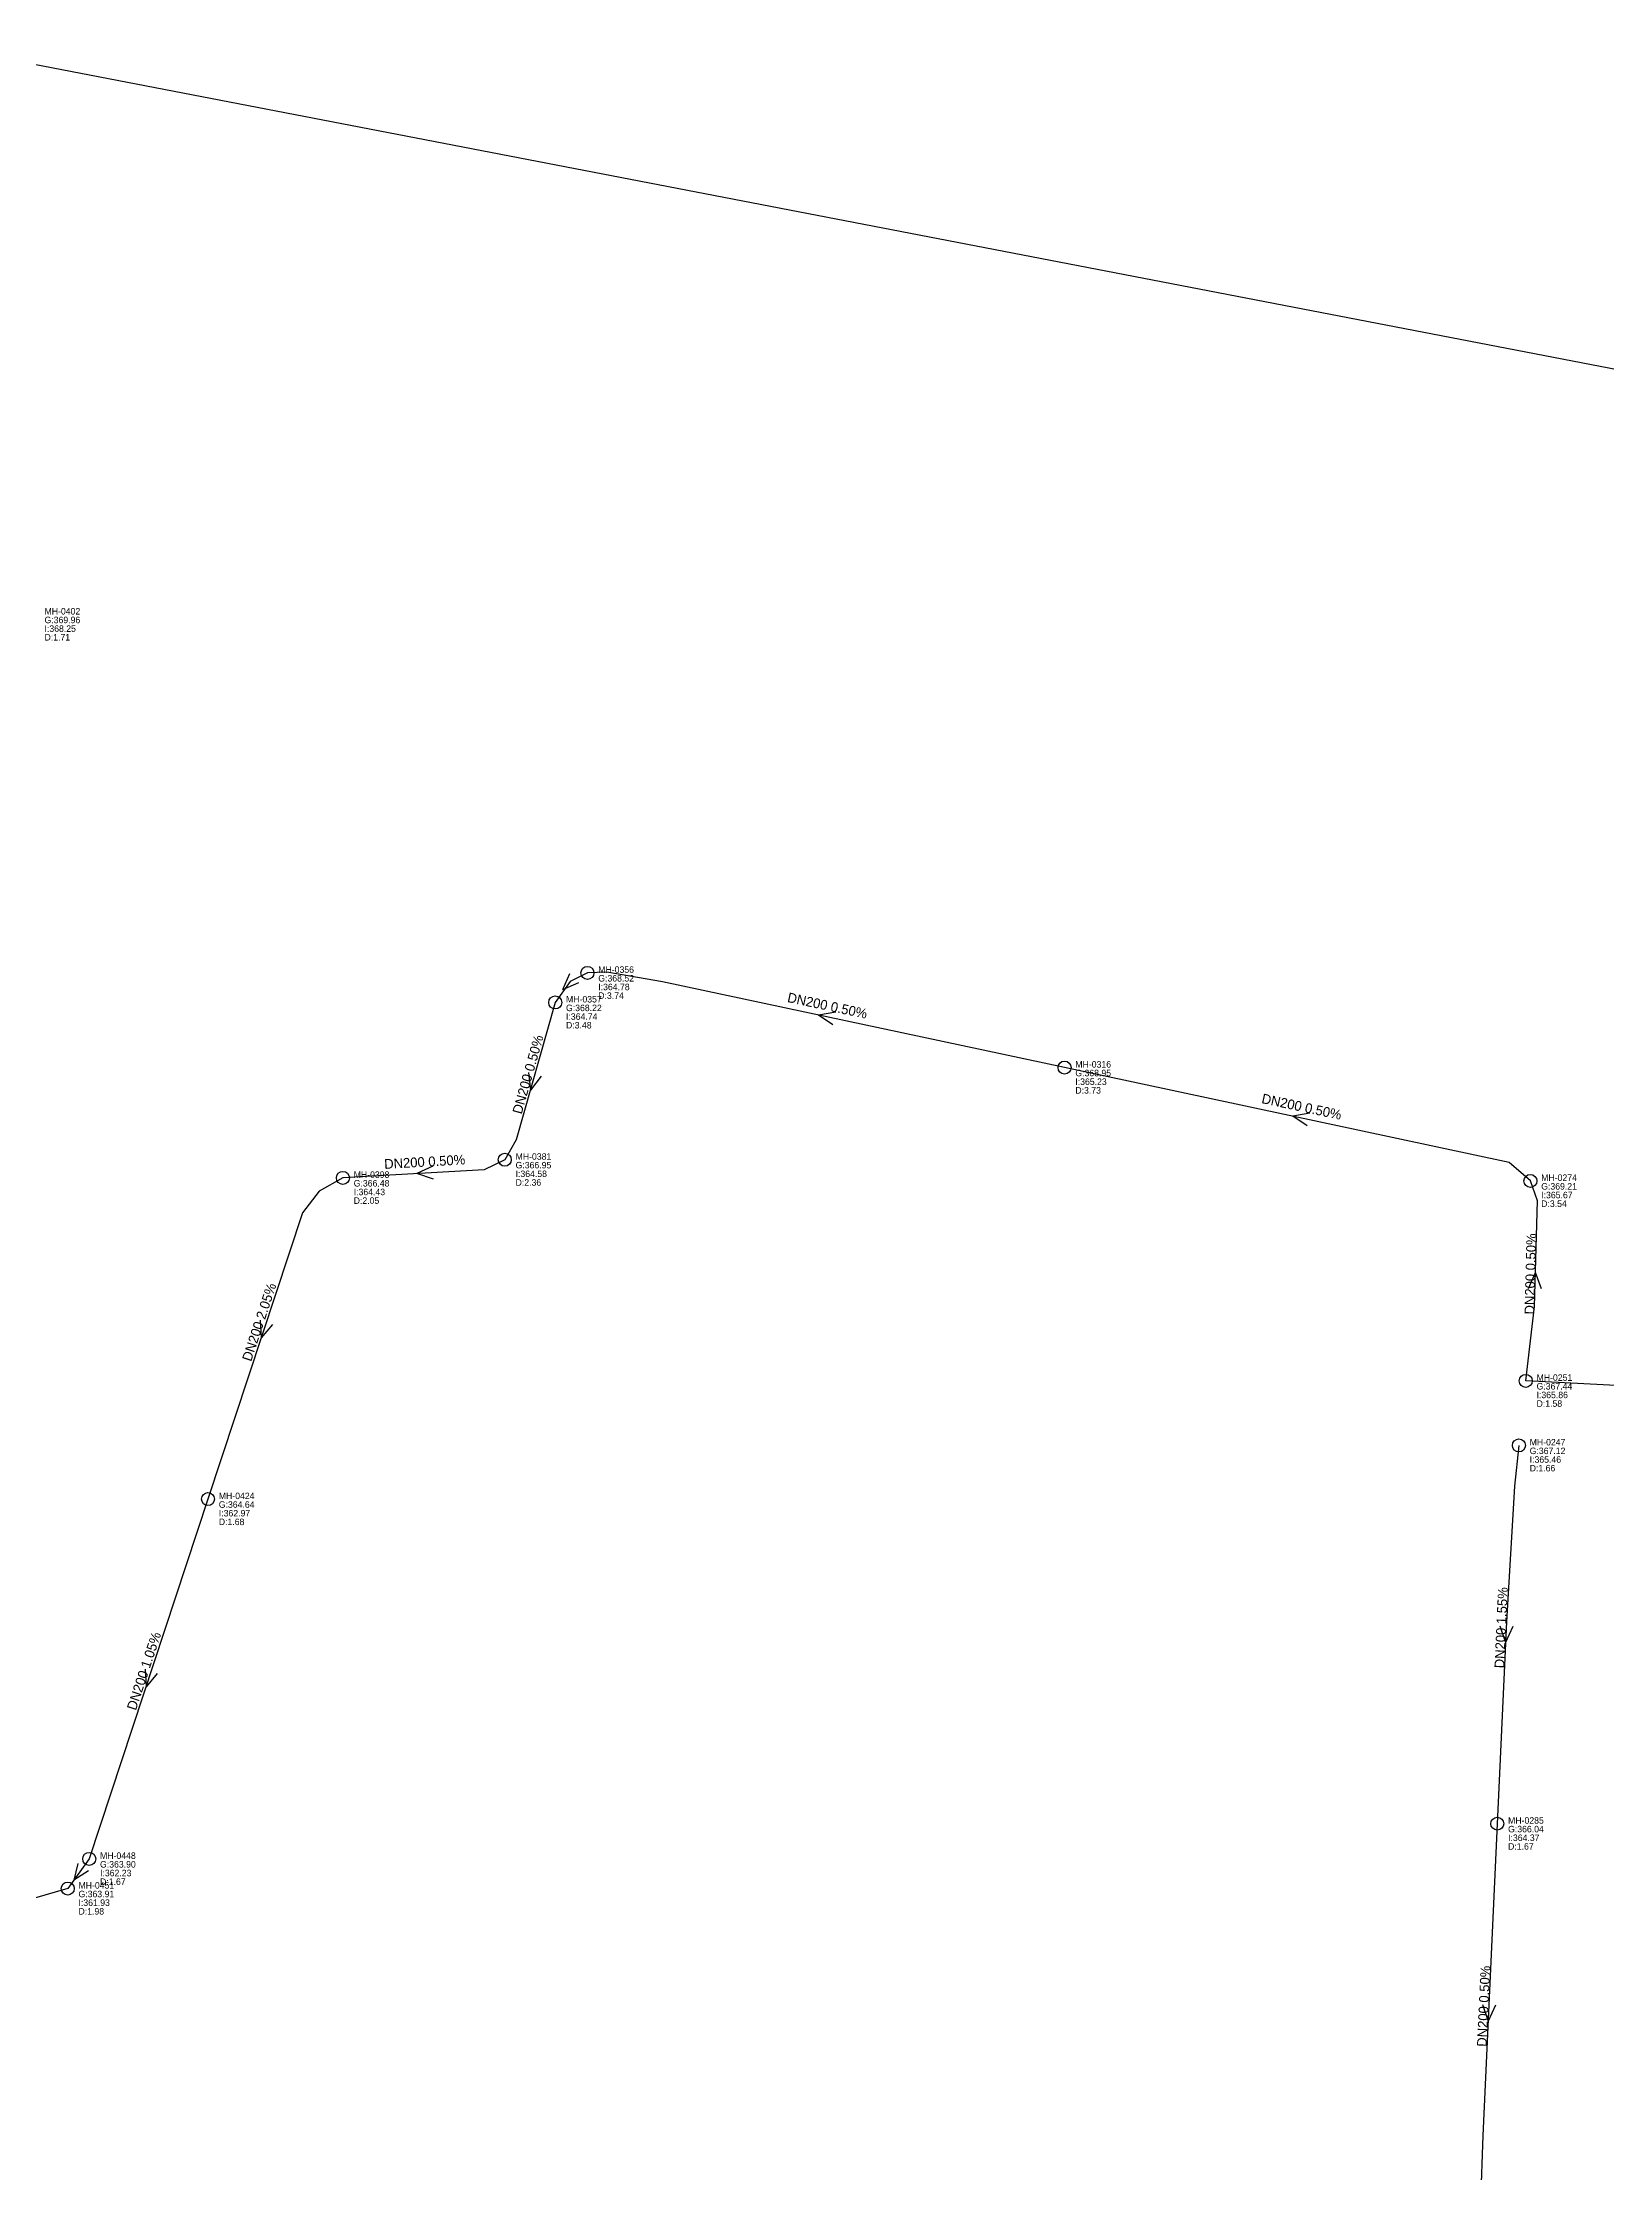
# Model space of a CAD drawing. Header units: metres. Extents: x 449149 to 451990, y 2566737 to 2570847.
# Drawn here: x 450509.2 to 450798.4, y 2570345.1 to 2570738.8 of the extents above; entities that cross this region are included whole.
import ezdxf
from ezdxf.enums import TextEntityAlignment as Align

# ---------------------------------------------------------------- set-up
doc = ezdxf.new("R2010")
doc.units = ezdxf.units.M
for name, color, linetype in [('SEW-CATCHMENT', 4, 'Continuous'), ('SEW-LABEL', 2, 'Continuous'), ('SEW-MH', 7, 'Continuous'), ('SEW-MH-LABEL', 8, 'Continuous'), ('SEW-PIPE-DN200', 3, 'Continuous')]:
    doc.layers.add(name, color=color, linetype=linetype)

msp = doc.modelspace()

# ---------------------------------------------------------------- linework, layer by layer
at = {"layer": 'SEW-CATCHMENT'}
msp.add_lwpolyline([(450486.81, 2570738.79), (451379.73, 2570566.72)], dxfattribs=at)
at = {"layer": 'SEW-LABEL'}
for p, q in [((450606.57, 2570566.77), (450605.29, 2570563.81)), ((450608.26, 2570565.07), (450605.29, 2570563.81)), ((450655.78, 2570559.67), (450652.59, 2570559.13)), ((450655.28, 2570557.33), (450652.59, 2570559.13)), ((450599.02, 2570548.5), (450599.36, 2570545.29)), ((450601.33, 2570547.84), (450599.36, 2570545.29)), ((450743.43, 2570540.99), (450740.24, 2570540.45)), ((450742.92, 2570538.65), (450740.24, 2570540.45)), ((450581.3, 2570531.21), (450578.38, 2570529.84)), ((450581.44, 2570528.82), (450578.38, 2570529.84)), ((450783.83, 2570508.62), (450785.11, 2570511.59)), ((450786.23, 2570508.56), (450785.11, 2570511.59)), ((450549.42, 2570502.74), (450549.62, 2570499.51)), ((450551.7, 2570501.98), (450549.62, 2570499.51)), ((450778.53, 2570446.27), (450779.59, 2570443.22)), ((450780.93, 2570446.16), (450779.59, 2570443.22)), ((450528.13, 2570438.27), (450528.32, 2570435.05)), ((450530.4, 2570437.52), (450528.32, 2570435.05)), ((450515.74, 2570402.42), (450514.95, 2570399.29)), ((450517.68, 2570401.01), (450514.95, 2570399.29)), ((450775.3, 2570376.34), (450776.36, 2570373.29)), ((450777.7, 2570376.23), (450776.36, 2570373.29))]:
    msp.add_line(p, q, dxfattribs=at)
at = {"layer": 'SEW-MH'}
for centre in [(450609.9, 2570566.93), (450603.94, 2570561.46), (450698.07, 2570549.43), (450594.62, 2570532.41), (450564.7, 2570529.06), (450784.17, 2570528.49), (450783.31, 2570491.56), (450782.04, 2570479.63), (450539.77, 2570469.71), (450778.05, 2570409.75), (450517.82, 2570403.24), (450513.84, 2570397.76)]:
    msp.add_circle(centre, 1.2, dxfattribs=at)
at = {"layer": 'SEW-PIPE-DN200'}
for points in [[(450609.9, 2570566.93), (450606.69, 2570565.34), (450603.94, 2570561.46), (450603.94, 2570561.46)], [(450698.07, 2570549.43), (450623.78, 2570565.27), (450613.48, 2570567.07), (450609.9, 2570566.93), (450609.9, 2570566.93)], [(450603.94, 2570561.46), (450596.75, 2570536.06), (450594.62, 2570532.41)], [(450784.17, 2570528.49), (450784.17, 2570528.49), (450780.27, 2570531.92), (450698.07, 2570549.43)], [(450564.7, 2570529.06), (450560.32, 2570526.61), (450557.26, 2570522.63), (450539.77, 2570469.71)], [(450594.62, 2570532.41), (450594.62, 2570532.41), (450590.83, 2570530.55), (450564.7, 2570529.06), (450564.7, 2570529.06)], [(450783.31, 2570491.56), (450784.95, 2570505.32), (450785.46, 2570524.79), (450784.17, 2570528.49)], [(450865.45, 2570487.3), (450783.31, 2570491.56)], [(450782.04, 2570479.63), (450781.25, 2570472.11), (450779.77, 2570447.01), (450778.05, 2570409.75)], [(450539.77, 2570469.71), (450517.82, 2570403.24)], [(450513.84, 2570397.76), (450507.28, 2570395.87), (450497.89, 2570397.15), (450418.52, 2570423.21)], [(450778.05, 2570409.75), (450775.39, 2570352.15), (450774.96, 2570339.82)], [(450517.82, 2570403.24), (450517.82, 2570403.24), (450513.84, 2570397.76), (450513.84, 2570397.76)]]:
    msp.add_lwpolyline(points, dxfattribs=at)

# ---------------------------------------------------------------- texts
at = {"layer": 'SEW-LABEL'}
for s, rotation, p in [('DN200 0.50%', 347.9694, (450654.06, 2570560.01)), ('DN200 0.50%', 74.1909, (450599.77, 2570547.93)), ('DN200 0.50%', 347.9694, (450741.71, 2570541.33)), ('DN200 0.50%', 3.2634, (450579.87, 2570531.13)), ('DN200 0.50%', 88.5022, (450785.07, 2570511.29)), ('DN200 2.05%', 71.7188, (450550.09, 2570502.14)), ('DN200 1.55%', 87.3541, (450779.66, 2570445.91)), ('DN200 1.05%', 71.7188, (450528.79, 2570437.67)), ('DN200 0.50%', 87.3541, (450776.43, 2570375.99))]:
    msp.add_text(s, height=1.8, rotation=rotation, dxfattribs=at).set_placement(p, align=Align.CENTER)
at = {"layer": 'SEW-MH-LABEL'}
for s, p in [('G:369.96', (450509.56, 2570631.53)), ('MH-0402', (450509.56, 2570633.13)), ('I:368.25', (450509.56, 2570629.93)), ('D:1.71', (450509.56, 2570628.33)), ('MH-0356', (450611.9, 2570566.93)), ('G:368.52', (450611.9, 2570565.33)), ('I:364.78', (450611.9, 2570563.73)), ('G:368.22', (450605.94, 2570559.86)), ('MH-0357', (450605.94, 2570561.46)), ('D:3.74', (450611.9, 2570562.13)), ('D:3.48', (450605.94, 2570556.66)), ('I:364.74', (450605.94, 2570558.26)), ('G:368.95', (450700.07, 2570547.83)), ('MH-0316', (450700.07, 2570549.43)), ('D:3.73', (450700.07, 2570544.63)), ('I:365.23', (450700.07, 2570546.23)), ('MH-0381', (450596.62, 2570532.41)), ('MH-0398', (450566.7, 2570529.06)), ('G:366.95', (450596.62, 2570530.81)), ('D:2.36', (450596.62, 2570527.61)), ('I:364.58', (450596.62, 2570529.21)), ('MH-0274', (450786.17, 2570528.49)), ('G:366.48', (450566.7, 2570527.46)), ('D:2.05', (450566.7, 2570524.26)), ('I:364.43', (450566.7, 2570525.86)), ('G:369.21', (450786.17, 2570526.89)), ('D:3.54', (450786.17, 2570523.69)), ('I:365.67', (450786.17, 2570525.29)), ('G:367.44', (450785.31, 2570489.96)), ('MH-0251', (450785.31, 2570491.56)), ('I:365.86', (450785.31, 2570488.36)), ('D:1.58', (450785.31, 2570486.76)), ('G:367.12', (450784.04, 2570478.03)), ('MH-0247', (450784.04, 2570479.63)), ('I:365.46', (450784.04, 2570476.43)), ('D:1.66', (450784.04, 2570474.83)), ('MH-0424', (450541.77, 2570469.71)), ('G:364.64', (450541.77, 2570468.11)), ('D:1.68', (450541.77, 2570464.91)), ('I:362.97', (450541.77, 2570466.51)), ('MH-0285', (450780.05, 2570409.75)), ('G:366.04', (450780.05, 2570408.15)), ('I:364.37', (450780.05, 2570406.55)), ('G:363.90', (450519.82, 2570401.64)), ('MH-0448', (450519.82, 2570403.24)), ('D:1.67', (450780.05, 2570404.95)), ('MH-0451', (450515.84, 2570397.76)), ('D:1.67', (450519.82, 2570398.44)), ('I:362.23', (450519.82, 2570400.04)), ('G:363.91', (450515.84, 2570396.16)), ('I:361.93', (450515.84, 2570394.56)), ('D:1.98', (450515.84, 2570392.96))]:
    msp.add_text(s, height=1.2, dxfattribs=at).set_placement(p)

doc.saveas('drawing.dxf')
